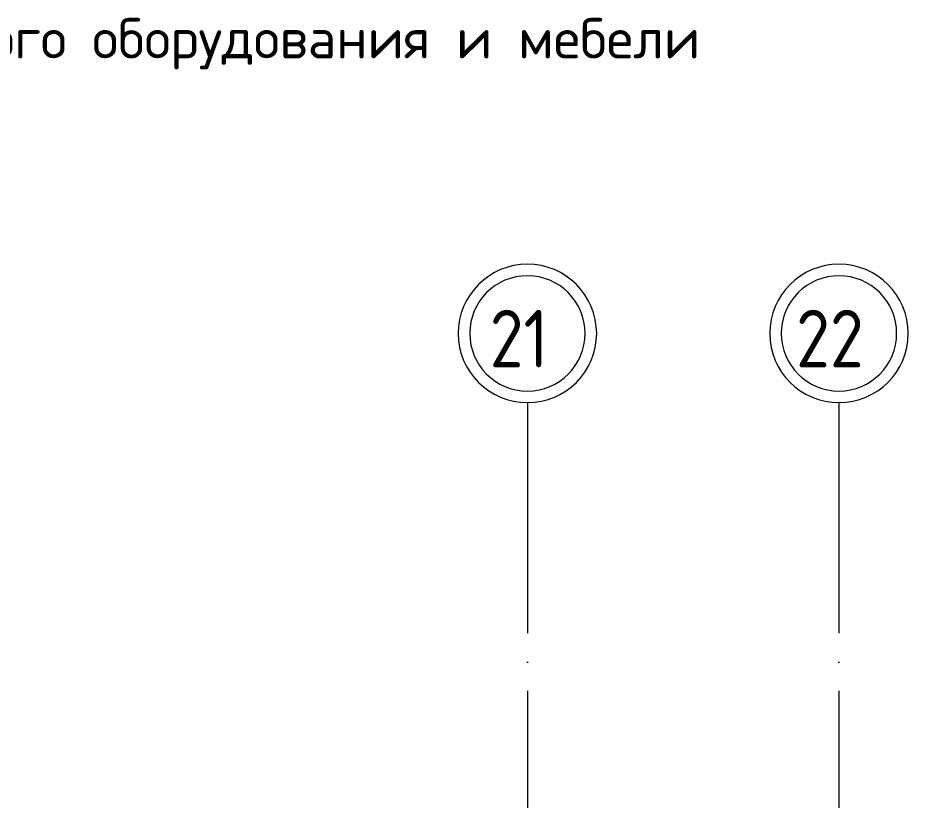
# Model space of a CAD drawing. Header units: millimetres. Extents: x -21010 to 105841, y -18351 to 135084.
# Drawn here: x 40745 to 48462, y 45378 to 52163 of the extents above; entities that cross this region are included whole.
import ezdxf

# ---------------------------------------------------------------- set-up
doc = ezdxf.new("R2010")
doc.units = ezdxf.units.MM
doc.linetypes.add('ADSK_Линия сетки', pattern=[2500, 2000, -250, 0, -250])
doc.layers.add('Оси', color=7, linetype='Continuous', lineweight=9)
doc.layers.add('ОФ_рамка', color=8, linetype='Continuous', lineweight=60)
doc.styles.add('GOST Common_2', font='GOST_Common.ttf', dxfattribs={"width": 0.9, "height": 500})
doc.styles.add('PDF ISOCPEUR', font='isocpeur.ttf')

# ---------------------------------------------------------------- blocks, each defined once
blk = doc.blocks.new('1 этаж 21082025')
at = {"layer": 'Оси', "linetype": 'ADSK_Линия сетки'}
for p, q in [((50900, 5350.6), (50900, -17365.8)), ((53600, 5350.6), (53600, -17365.8))]:
    blk.add_line(p, q, dxfattribs=at)
at = {"layer": 'Оси', "lineweight": 20}
for centre, radius, start, end in [((50900, 5950.6), 600, 0, 180), ((53600, 5950.6), 600, 0, 180), ((50900, 5950.6), 500, 0, 180), ((53600, 5950.6), 500, 0, 180), ((50900, 5950.6), 600, 180, 0), ((50900, 5950.6), 500, 180, 0), ((53600, 5950.6), 600, 180, 0), ((53600, 5950.6), 500, 180, 0)]:
    blk.add_arc(centre, radius, start, end, dxfattribs=at)
at = {"layer": 'Оси', "style": 'GOST Common_2', "width": 0.9}
for s, p in [('21', (50572.8, 5655.3)), ('22', (53228.2, 5655.3))]:
    blk.add_text(s, height=500, dxfattribs=at).set_placement(p)

msp = doc.modelspace()

# ---------------------------------------------------------------- block references
msp.add_blockref('1 этаж 21082025', (-5738, 43475))

# ---------------------------------------------------------------- texts
at = {"layer": 'ОФ_рамка', "lineweight": 15, "ltscale": 100, "transparency": 33554636, "insert": (39953, 51693.6), "char_height": 350, "width": 22802.106, "attachment_point": 5, "style": 'PDF ISOCPEUR'}
msp.add_mtext('{\\C0;План расстановки технологического оборудования и мебели\\P1 этаж}', dxfattribs=at)

doc.saveas('drawing.dxf')
